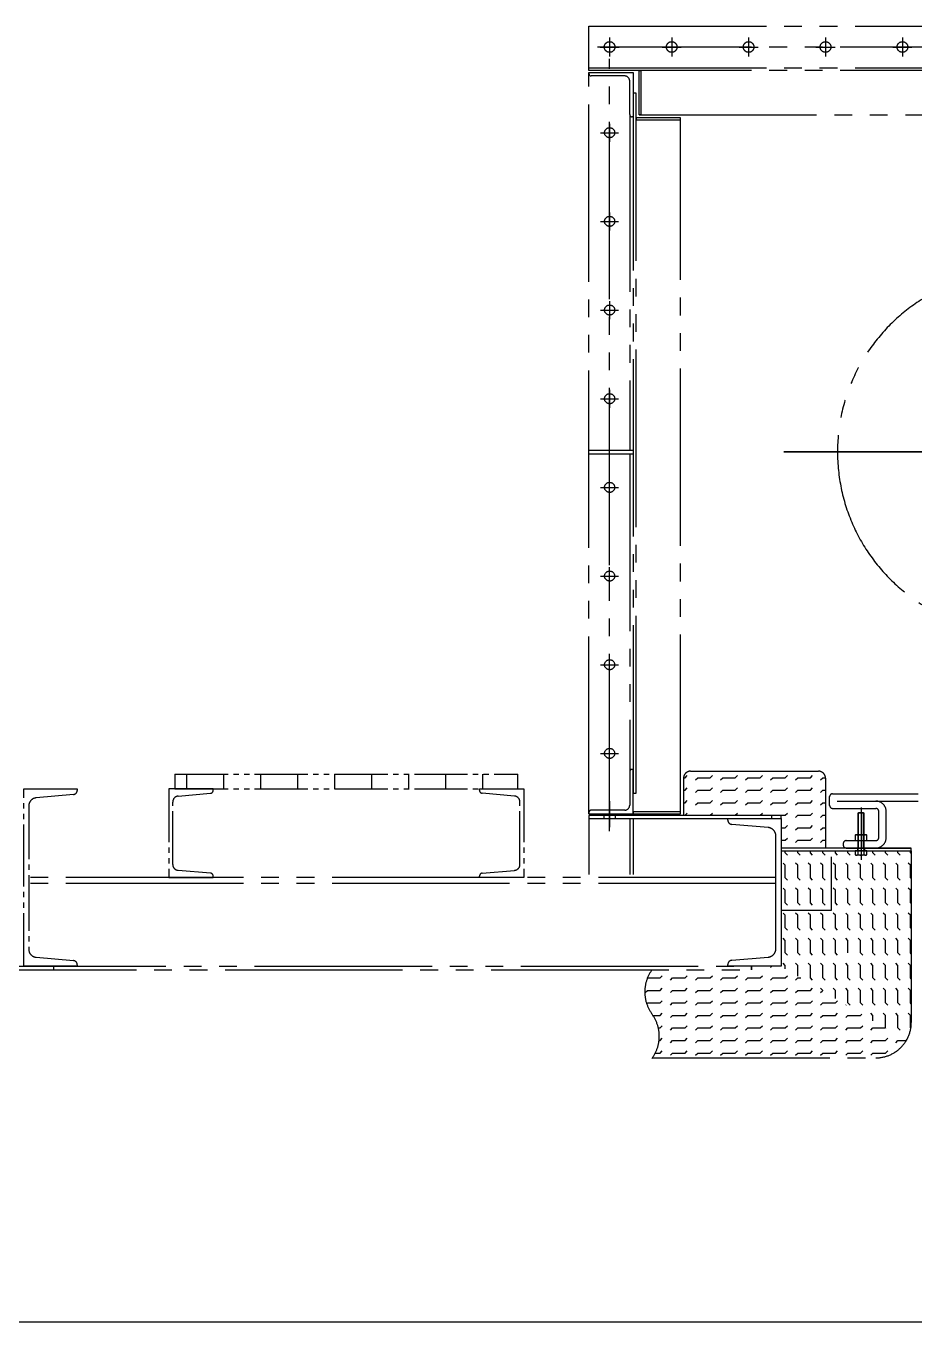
# Model space of a CAD drawing. Header units: millimetres. Extents: x 0 to 232280, y -26939 to 23794.
# Drawn here: x 173925 to 175427, y 14516 to 16741 of the extents above; entities that cross this region are included whole.
import ezdxf

# ---------------------------------------------------------------- set-up
doc = ezdxf.new("R2010")
doc.units = ezdxf.units.MM
doc.header["$LTSCALE"] = 30
doc.linetypes.add('JNK-CENTER', pattern=[34, 30, -1.5, 1, -1.5])
doc.linetypes.add('JNK-PHANTOM', pattern=[15, 10, -1, 1, -1, 1, -1])
for name, color, linetype in [('CEN-R', 1, 'JNK-CENTER'), ('Dim-W', 7, 'Continuous'), ('PHA-M', 6, 'JNK-PHANTOM')]:
    doc.layers.add(name, color=color, linetype=linetype)

# ---------------------------------------------------------------- blocks, each defined once
blk = doc.blocks.new('A$C5CA52331')
at = {"layer": 'PHA-M', "ltscale": 0.3}
h = blk.add_hatch(dxfattribs=at)
h.set_pattern_fill('ANSI31', color=256, scale=500, angle=45)
h.set_pattern_definition([(90, (-178053.164, -23295.21), (-62.5, 1e-14), [])])
h.paths.add_polyline_path([(5491, 25), (6071, 25), (6071, 0), (5491, 0)])
at = {"layer": 'CEN-R'}
for p, q in [((6520.7, 570), (7311.3, 570)), ((7311.3, 570), (6520.7, 570))]:
    blk.add_line(p, q, dxfattribs=at)
at = {"layer": 'Dim-W', "ltscale": 0.5}
blk.add_lwpolyline([(-370.3, -901.6), (1907.7, -901.6), (1932.9, -865.5), (1914.1, -935.1), (1944.6, -901.6), (6877.6, -901.6), (6902.8, -865.5), (6884, -935.1), (6914.5, -901.6), (9978.5, -901.6)], dxfattribs=at)
at = {"layer": 'PHA-M'}
for p, q in [((6191, 1290), (6876, 1290)), ((6191, 1220), (6191, 1290)), ((6226, 1271.1), (6226, 1238.9)), ((6331, 1271.1), (6331, 1238.9)), ((6461, 1271.1), (6461, 1238.9)), ((6591, 1271.1), (6591, 1238.9)), ((6721, 1271.1), (6721, 1238.9)), ((6916, 1255), (6205.7, 1255)), ((6209.9, 1255), (6242.1, 1255)), ((6314.9, 1255), (6347.1, 1255)), ((6444.9, 1255), (6477.1, 1255)), ((6574.9, 1255), (6607.1, 1255)), ((6704.9, 1255), (6737.1, 1255)), ((6226, -71.7), (6226, 1235)), ((6191, 1215), (6191, 1220)), ((6191, 1220), (6916, 1220)), ((6916, 1215), (6191, 1215)), ((6191, 1210), (6191, 1212)), ((6191, 1212), (6266, 1212)), ((6191, -42), (6191, 1212)), ((6251.5, 1206), (6195, 1206)), ((6266, 1212), (6266, 1137)), ((6276, 1140), (6276, 1215)), ((6276, 1215), (6279, 1215)), ((6279, 1215), (6279, 1140)), ((6260, 1141), (6260, 1197.5)), ((6271, 1177), (6266, 1177)), ((6266, 1177), (6266, -7)), ((6271, -7), (6271, 1177)), ((6260, 1141), (6260, 573)), ((6266, 1137), (6264, 1137)), ((6346, 1135), (6271, 1135)), ((6271, 1135), (6271, 1132)), ((6279, 1140), (6276, 1140)), ((6276, 1140), (6916, 1140)), ((6346, -39), (6346, 1135)), ((6346, 1132), (6346, 1135)), ((6226, 1125.2), (6226, 1094.8)), ((6271, 1132), (6346, 1132)), ((6210.8, 1110), (6241.2, 1110)), ((6210.8, 960), (6241.2, 960)), ((6226, 975.2), (6226, 944.8)), ((6226, 825.2), (6226, 794.8)), ((6210.8, 810), (6241.2, 810)), ((6226, 675.2), (6226, 644.8)), ((6210.8, 660), (6241.2, 660)), ((6191, 573), (6266, 573)), ((6191, 567), (6266, 567)), ((6260, 567), (6260, 29)), ((6226, 494.8), (6226, 525.2)), ((6210.8, 510), (6241.2, 510)), ((6210.8, 360), (6241.2, 360)), ((6226, 344.8), (6226, 375.2)), ((6226, 194.8), (6226, 225.2)), ((6210.8, 210), (6241.2, 210)), ((6226, 44.8), (6226, 75.2)), ((6210.8, 60), (6241.2, 60)), ((6260, 29), (6260, -27.5)), ((6266, 33), (6264, 33)), ((6266, -42), (6266, 33)), ((6353.7, 18.9), (6357.4, 22.6)), ((6363, 30), (6579, 30)), ((6396, 18.9), (6399.8, 22.6)), ((6438.4, 18.9), (6442.1, 22.6)), ((6480.7, 18.9), (6484.4, 22.6)), ((6523, 18.9), (6526.8, 22.6)), ((6565.4, 18.9), (6569.1, 22.6)), ((6351, 18.9), (6353.7, 18.9)), ((6351, 18), (6351, -45)), ((6353.7, -2.3), (6357.4, 1.5)), ((6371.1, 15.1), (6374.9, 18.9)), ((6374.9, 18.9), (6396, 18.9)), ((6396, -2.3), (6399.8, 1.5)), ((6413.4, 15.1), (6417.2, 18.9)), ((6417.2, 18.9), (6438.4, 18.9)), ((6438.4, -2.3), (6442.1, 1.5)), ((6455.8, 15.1), (6459.5, 18.9)), ((6459.5, 18.9), (6480.7, 18.9)), ((6480.7, -2.3), (6484.4, 1.5)), ((6498.1, 15.1), (6501.9, 18.9)), ((6501.9, 18.9), (6523, 18.9)), ((6523, -2.3), (6526.8, 1.5)), ((6540.4, 15.1), (6544.2, 18.9)), ((6544.2, 18.9), (6565.4, 18.9)), ((6565.4, -2.3), (6569.1, 1.5)), ((6582.8, 15.1), (6586.5, 18.9)), ((6586.5, 18.9), (6591, 18.9)), ((6591, 18), (6591, -100)), ((6226, -21), (6226, -65)), ((6266, -7), (6271, -7)), ((6351, -2.3), (6353.7, -2.3)), ((6353.7, -23.4), (6357.4, -19.7)), ((6371.1, -6), (6374.9, -2.3)), ((6374.9, -2.3), (6396, -2.3)), ((6396, -23.4), (6399.8, -19.7)), ((6413.4, -6), (6417.2, -2.3)), ((6417.2, -2.3), (6438.4, -2.3)), ((6438.4, -23.4), (6442.1, -19.7)), ((6455.8, -6), (6459.5, -2.3)), ((6459.5, -2.3), (6480.7, -2.3)), ((6480.7, -23.4), (6484.4, -19.7)), ((6498.1, -6), (6501.9, -2.3)), ((6501.9, -2.3), (6523, -2.3)), ((6523, -23.4), (6526.8, -19.7)), ((6540.4, -6), (6544.2, -2.3)), ((6544.2, -2.3), (6565.4, -2.3)), ((6565.4, -23.4), (6569.1, -19.7)), ((6582.8, -6), (6586.5, -2.3)), ((6586.5, -2.3), (6591, -2.3)), ((6598, -28.1), (6598, -13.1)), ((6603, -8.1), (6747.5, -8.1)), ((6610.5, -20.6), (6747.6, -20.6)), ((6191, -40), (6191, -42)), ((6191, -42), (6266, -42)), ((6251.5, -36), (6195, -36)), ((6346, -39), (6266, -39)), ((6266, -39), (6266, -42)), ((6266, -42), (6346, -42)), ((6346, -42), (6346, -39)), ((6351, -23.4), (6353.7, -23.4)), ((6353.7, -44.6), (6357.4, -40.9)), ((6371.1, -27.2), (6374.9, -23.4)), ((6374.9, -23.4), (6396, -23.4)), ((6396, -44.6), (6399.8, -40.9)), ((6413.4, -27.2), (6417.2, -23.4)), ((6417.2, -23.4), (6438.4, -23.4)), ((6438.4, -44.6), (6442.1, -40.9)), ((6455.8, -27.2), (6459.5, -23.4)), ((6459.5, -23.4), (6480.7, -23.4)), ((6480.7, -44.6), (6484.4, -40.9)), ((6498.1, -27.2), (6501.9, -23.4)), ((6501.9, -23.4), (6523, -23.4)), ((6523, -44.6), (6526.8, -40.9)), ((6540.4, -27.2), (6544.2, -23.4)), ((6544.2, -23.4), (6565.4, -23.4)), ((6565.4, -44.6), (6569.1, -40.9)), ((6582.8, -27.2), (6586.5, -23.4)), ((6586.5, -23.4), (6591, -23.4)), ((6603, -33.1), (6676, -33.1)), ((6646, -41), (6647, -40)), ((6646, -111.1), (6646, -41)), ((6656, -41), (6646, -41)), ((6647, -100), (6647, -40)), ((6647, -40), (6655, -40)), ((6651, -31.3), (6651, -118.7)), ((6655, -100), (6655, -40)), ((6655, -40), (6656, -41)), ((6656, -41), (6656, -111.1)), ((6681, -82.5), (6681, -38.1)), ((6693.5, -82.5), (6693.5, -38.1)), ((6516, -45), (6191, -45)), ((6191, -45), (6191, -50)), ((6191, -45), (6191, -145)), ((6191, -50), (6516, -50)), ((6260, -50), (6260, -145)), ((6266, -50), (6266, -145)), ((6351, -44.6), (6353.7, -44.6)), ((6374.5, -45), (6374.9, -44.6)), ((6374.9, -44.6), (6396, -44.6)), ((6416.8, -45), (6417.2, -44.6)), ((6417.2, -44.6), (6438.4, -44.6)), ((6426, -53), (6426, -50)), ((6426, -50), (6516, -50)), ((6494.2, -65.4), (6432.4, -60)), ((6459.1, -45), (6459.5, -44.6)), ((6459.5, -44.6), (6480.7, -44.6)), ((6501.5, -45), (6501.9, -44.6)), ((6501.9, -44.6), (6523, -44.6)), ((6516, -50), (6516, -45)), ((6516, -50), (6516, -300)), ((6516, -65.8), (6523, -65.8)), ((6523, -65.8), (6526.8, -62)), ((6540.4, -48.4), (6544.2, -44.6)), ((6540.4, -69.5), (6544.2, -65.8)), ((6544.2, -44.6), (6565.4, -44.6)), ((6544.2, -65.8), (6565.4, -65.8)), ((6565.4, -65.8), (6569.1, -62)), ((6582.8, -48.4), (6586.5, -44.6)), ((6582.8, -69.5), (6586.5, -65.8)), ((6586.5, -44.6), (6591, -44.6)), ((6586.5, -65.8), (6591, -65.8)), ((6507, -270.6), (6507, -79.4)), ((6516, -86.9), (6523, -86.9)), ((6523, -86.9), (6526.8, -83.2)), ((6540.4, -90.7), (6544.2, -86.9)), ((6544.2, -86.9), (6565.4, -86.9)), ((6565.4, -86.9), (6569.1, -83.2)), ((6582.8, -90.7), (6586.5, -86.9)), ((6586.5, -86.9), (6591, -86.9)), ((6626, -87.5), (6676, -87.5)), ((6641, -78.4), (6641, -86.6)), ((6643.6, -77.5), (6658.4, -77.5)), ((6643.6, -87.5), (6658.4, -87.5)), ((6646, -78.4), (6646, -86.6)), ((6656, -78.4), (6656, -86.6)), ((6661, -86.6), (6661, -78.4)), ((6656, -100), (6516, -100)), ((6516, -105), (6736, -105)), ((6523, -108.1), (6523, -105)), ((6526.8, -111.9), (6523, -108.1)), ((6544.2, -108.1), (6544.2, -105)), ((6547.9, -111.9), (6544.2, -108.1)), ((6565.4, -108.1), (6565.4, -105)), ((6569.1, -111.9), (6565.4, -108.1)), ((6586.5, -108.1), (6586.5, -105)), ((6590.3, -111.9), (6586.5, -108.1)), ((6607.7, -108.1), (6607.7, -105)), ((6611.4, -111.9), (6607.7, -108.1)), ((6621, -92.5), (6621, -95)), ((6626, -100), (6736, -100)), ((6628.9, -108.1), (6628.9, -105)), ((6632.6, -111.9), (6628.9, -108.1)), ((6661, -105), (6641, -105)), ((6641, -105), (6641, -111.1)), ((6646, -101.7), (6647, -100)), ((6656, -101.7), (6655, -100)), ((6661, -111.1), (6661, -105)), ((6671.2, -108.1), (6671.2, -105)), ((6674.9, -111.9), (6671.2, -108.1)), ((6692.4, -108.1), (6692.4, -105)), ((6696.1, -111.9), (6692.4, -108.1)), ((6713.5, -108.1), (6713.5, -105)), ((6717.3, -111.9), (6713.5, -108.1)), ((6734.7, -108.1), (6734.7, -105)), ((6736, -109.4), (6734.7, -108.1)), ((6736, -105), (6736, -100)), ((6736, -105), (6736, -395)), ((6523, -129.3), (6519.3, -125.5)), ((6523, -150.4), (6523, -129.3)), ((6544.2, -129.3), (6540.4, -125.5)), ((6544.2, -150.4), (6544.2, -129.3)), ((6565.4, -129.3), (6561.6, -125.5)), ((6565.4, -150.4), (6565.4, -129.3)), ((6586.5, -129.3), (6582.8, -125.5)), ((6586.5, -150.4), (6586.5, -129.3)), ((6607.7, -129.3), (6603.9, -125.5)), ((6607.7, -150.4), (6607.7, -129.3)), ((6628.9, -129.3), (6625.1, -125.5)), ((6628.9, -150.4), (6628.9, -129.3)), ((6658.4, -112), (6643.6, -112)), ((6650, -129.3), (6646.3, -125.5)), ((6650, -150.4), (6650, -129.3)), ((6671.2, -129.3), (6667.4, -125.5)), ((6671.2, -150.4), (6671.2, -129.3)), ((6692.4, -129.3), (6688.6, -125.5)), ((6692.4, -150.4), (6692.4, -129.3)), ((6713.5, -129.3), (6709.8, -125.5)), ((6713.5, -150.4), (6713.5, -129.3)), ((6734.7, -129.3), (6730.9, -125.5)), ((6734.7, -150.4), (6734.7, -129.3)), ((6507, -150), (5244, -150)), ((6526.8, -154.2), (6523, -150.4)), ((6547.9, -154.2), (6544.2, -150.4)), ((6569.1, -154.2), (6565.4, -150.4)), ((6590.3, -154.2), (6586.5, -150.4)), ((6611.4, -154.2), (6607.7, -150.4)), ((6632.6, -154.2), (6628.9, -150.4)), ((6653.8, -154.2), (6650, -150.4)), ((6674.9, -154.2), (6671.2, -150.4)), ((6696.1, -154.2), (6692.4, -150.4)), ((6717.3, -154.2), (6713.5, -150.4)), ((6736, -151.8), (6734.7, -150.4)), ((6507, -160), (5244, -160)), ((6523, -171.6), (6519.3, -167.9)), ((6523, -192.8), (6523, -171.6)), ((6544.2, -171.6), (6540.4, -167.9)), ((6544.2, -192.8), (6544.2, -171.6)), ((6565.4, -171.6), (6561.6, -167.9)), ((6565.4, -192.8), (6565.4, -171.6)), ((6586.5, -171.6), (6582.8, -167.9)), ((6586.5, -192.8), (6586.5, -171.6)), ((6607.7, -171.6), (6603.9, -167.9)), ((6607.7, -192.8), (6607.7, -171.6)), ((6628.9, -171.6), (6625.1, -167.9)), ((6628.9, -192.8), (6628.9, -171.6)), ((6650, -171.6), (6646.3, -167.9)), ((6650, -192.8), (6650, -171.6)), ((6671.2, -171.6), (6667.4, -167.9)), ((6671.2, -192.8), (6671.2, -171.6)), ((6692.4, -171.6), (6688.6, -167.9)), ((6692.4, -192.8), (6692.4, -171.6)), ((6713.5, -171.6), (6709.8, -167.9)), ((6713.5, -192.8), (6713.5, -171.6)), ((6734.7, -171.6), (6730.9, -167.9)), ((6734.7, -192.8), (6734.7, -171.6)), ((6526.8, -196.5), (6523, -192.8)), ((6547.9, -196.5), (6544.2, -192.8)), ((6569.1, -196.5), (6565.4, -192.8)), ((6590.3, -196.5), (6586.5, -192.8)), ((6611.4, -196.5), (6607.7, -192.8)), ((6632.6, -196.5), (6628.9, -192.8)), ((6653.8, -196.5), (6650, -192.8)), ((6674.9, -196.5), (6671.2, -192.8)), ((6696.1, -196.5), (6692.4, -192.8)), ((6717.3, -196.5), (6713.5, -192.8)), ((6736, -194.1), (6734.7, -192.8)), ((6523, -213.9), (6519.3, -210.2)), ((6523, -235.1), (6523, -213.9)), ((6544.2, -213.9), (6540.4, -210.2)), ((6544.2, -235.1), (6544.2, -213.9)), ((6565.4, -213.9), (6561.6, -210.2)), ((6565.4, -235.1), (6565.4, -213.9)), ((6586.5, -213.9), (6582.8, -210.2)), ((6586.5, -235.1), (6586.5, -213.9)), ((6607.7, -213.9), (6603.9, -210.2)), ((6607.7, -235.1), (6607.7, -213.9)), ((6628.9, -213.9), (6625.1, -210.2)), ((6628.9, -235.1), (6628.9, -213.9)), ((6650, -213.9), (6646.3, -210.2)), ((6650, -235.1), (6650, -213.9)), ((6671.2, -213.9), (6667.4, -210.2)), ((6671.2, -235.1), (6671.2, -213.9)), ((6692.4, -213.9), (6688.6, -210.2)), ((6692.4, -235.1), (6692.4, -213.9)), ((6713.5, -213.9), (6709.8, -210.2)), ((6713.5, -235.1), (6713.5, -213.9)), ((6734.7, -213.9), (6730.9, -210.2)), ((6734.7, -235.1), (6734.7, -213.9)), ((6526.8, -238.9), (6523, -235.1)), ((6547.9, -238.9), (6544.2, -235.1)), ((6569.1, -238.9), (6565.4, -235.1)), ((6590.3, -238.9), (6586.5, -235.1)), ((6611.4, -238.9), (6607.7, -235.1)), ((6632.6, -238.9), (6628.9, -235.1)), ((6653.8, -238.9), (6650, -235.1)), ((6674.9, -238.9), (6671.2, -235.1)), ((6696.1, -238.9), (6692.4, -235.1)), ((6717.3, -238.9), (6713.5, -235.1)), ((6736, -236.4), (6734.7, -235.1)), ((6523, -256.3), (6519.3, -252.5)), ((6523, -277.4), (6523, -256.3)), ((6544.2, -256.3), (6540.4, -252.5)), ((6544.2, -277.4), (6544.2, -256.3)), ((6565.4, -256.3), (6561.6, -252.5)), ((6565.4, -277.4), (6565.4, -256.3)), ((6586.5, -256.3), (6582.8, -252.5)), ((6586.5, -277.4), (6586.5, -256.3)), ((6607.7, -256.3), (6603.9, -252.5)), ((6607.7, -277.4), (6607.7, -256.3)), ((6628.9, -256.3), (6625.1, -252.5)), ((6628.9, -277.4), (6628.9, -256.3)), ((6650, -256.3), (6646.3, -252.5)), ((6650, -277.4), (6650, -256.3)), ((6671.2, -256.3), (6667.4, -252.5)), ((6671.2, -277.4), (6671.2, -256.3)), ((6692.4, -256.3), (6688.6, -252.5)), ((6692.4, -277.4), (6692.4, -256.3)), ((6713.5, -256.3), (6709.8, -252.5)), ((6713.5, -277.4), (6713.5, -256.3)), ((6734.7, -256.3), (6730.9, -252.5)), ((6734.7, -277.4), (6734.7, -256.3)), ((6432.4, -290), (6494.2, -284.6)), ((6526.8, -281.2), (6523, -277.4)), ((6547.9, -281.2), (6544.2, -277.4)), ((6569.1, -281.2), (6565.4, -277.4)), ((6590.3, -281.2), (6586.5, -277.4)), ((6611.4, -281.2), (6607.7, -277.4)), ((6653.8, -281.2), (6650, -277.4)), ((6674.9, -281.2), (6671.2, -277.4)), ((6696.1, -281.2), (6692.4, -277.4)), ((6717.3, -281.2), (6713.5, -277.4)), ((6736, -278.8), (6734.7, -277.4)), ((2876, -306), (6466, -306)), ((2926, -300), (6466, -300)), ((6426, -300), (6426, -297)), ((6516, -300), (6426, -300)), ((6466, -306), (6466, -300)), ((6498.1, -302.4), (6500.5, -300)), ((6523, -298.6), (6519.3, -294.9)), ((6523, -304.2), (6523, -298.6)), ((6544.2, -298.6), (6540.4, -294.9)), ((6544.2, -316.7), (6544.2, -298.6)), ((6565.4, -298.6), (6561.6, -294.9)), ((6565.4, -319.8), (6565.4, -298.6)), ((6586.5, -298.6), (6582.8, -294.9)), ((6586.5, -319.8), (6586.5, -298.6)), ((6607.7, -298.6), (6603.9, -294.9)), ((6607.7, -319.8), (6607.7, -298.6)), ((6628.9, -298.6), (6625.1, -294.9)), ((6628.9, -319.8), (6628.9, -298.6)), ((6650, -298.6), (6646.3, -294.9)), ((6650, -319.8), (6650, -298.6)), ((6671.2, -298.6), (6667.4, -294.9)), ((6671.2, -319.8), (6671.2, -298.6)), ((6692.4, -298.6), (6688.6, -294.9)), ((6692.4, -319.8), (6692.4, -298.6)), ((6713.5, -298.6), (6709.8, -294.9)), ((6713.5, -319.8), (6713.5, -298.6)), ((6734.7, -298.6), (6730.9, -294.9)), ((6734.7, -319.8), (6734.7, -298.6)), ((6290, -320), (6290.2, -319.8)), ((6290.2, -319.8), (6311.4, -319.8)), ((6311.4, -319.8), (6315.1, -316)), ((6328.8, -323.5), (6332.5, -319.8)), ((6332.5, -319.8), (6353.7, -319.8)), ((6353.7, -319.8), (6357.4, -316)), ((6371.1, -323.5), (6374.9, -319.8)), ((6374.9, -319.8), (6396, -319.8)), ((6396, -319.8), (6399.8, -316)), ((6413.4, -323.5), (6417.2, -319.8)), ((6417.2, -319.8), (6438.4, -319.8)), ((6438.4, -319.8), (6442.1, -316)), ((6455.8, -323.5), (6459.5, -319.8)), ((6459.5, -319.8), (6480.7, -319.8)), ((6480.7, -319.8), (6484.4, -316)), ((6498.1, -323.5), (6501.9, -319.8)), ((6501.9, -319.8), (6523, -319.8)), ((6523, -319.8), (6526.8, -316)), ((6540.4, -323.5), (6544.2, -319.8)), ((6544.2, -319.8), (6549.3, -319.8)), ((6569.1, -323.5), (6565.4, -319.8)), ((6590.3, -323.5), (6586.5, -319.8)), ((6611.4, -323.5), (6607.7, -319.8)), ((6632.6, -323.5), (6628.9, -319.8)), ((6653.8, -323.5), (6650, -319.8)), ((6674.9, -323.5), (6671.2, -319.8)), ((6696.1, -323.5), (6692.4, -319.8)), ((6717.3, -323.5), (6713.5, -319.8)), ((6736, -321.1), (6734.7, -319.8)), ((6286.4, -344.7), (6290.2, -340.9)), ((6290.2, -340.9), (6311.4, -340.9)), ((6311.4, -340.9), (6315.1, -337.2)), ((6328.8, -344.7), (6332.5, -340.9)), ((6332.5, -340.9), (6353.7, -340.9)), ((6353.7, -340.9), (6357.4, -337.2)), ((6371.1, -344.7), (6374.9, -340.9)), ((6374.9, -340.9), (6396, -340.9)), ((6396, -340.9), (6399.8, -337.2)), ((6413.4, -344.7), (6417.2, -340.9)), ((6417.2, -340.9), (6438.4, -340.9)), ((6438.4, -340.9), (6442.1, -337.2)), ((6455.8, -344.7), (6459.5, -340.9)), ((6459.5, -340.9), (6480.7, -340.9)), ((6480.7, -340.9), (6484.4, -337.2)), ((6498.1, -344.7), (6501.9, -340.9)), ((6501.9, -340.9), (6523, -340.9)), ((6523, -340.9), (6526.8, -337.2)), ((6540.4, -344.7), (6544.2, -340.9)), ((6544.2, -340.9), (6565.4, -340.9)), ((6565.4, -340.9), (6569.1, -337.2)), ((6586.5, -340.9), (6582.8, -337.2)), ((6582.8, -344.7), (6585.9, -341.5)), ((6586.5, -341.9), (6586.5, -340.9)), ((6607.7, -340.9), (6603.9, -337.2)), ((6607.7, -354.4), (6607.7, -340.9)), ((6628.9, -340.9), (6625.1, -337.2)), ((6628.9, -362.1), (6628.9, -340.9)), ((6650, -340.9), (6646.3, -337.2)), ((6650, -362.1), (6650, -340.9)), ((6671.2, -340.9), (6667.4, -337.2)), ((6671.2, -362.1), (6671.2, -340.9)), ((6692.4, -340.9), (6688.6, -337.2)), ((6692.4, -362.1), (6692.4, -340.9)), ((6713.5, -340.9), (6709.8, -337.2)), ((6713.5, -362.1), (6713.5, -340.9)), ((6734.7, -340.9), (6730.9, -337.2)), ((6734.7, -362.1), (6734.7, -340.9)), ((6288.7, -363.6), (6290.2, -362.1)), ((6290.2, -362.1), (6311.4, -362.1)), ((6311.4, -362.1), (6315.1, -358.4)), ((6328.8, -365.9), (6332.5, -362.1)), ((6332.5, -362.1), (6353.7, -362.1)), ((6353.7, -362.1), (6357.4, -358.4)), ((6371.1, -365.9), (6374.9, -362.1)), ((6374.9, -362.1), (6396, -362.1)), ((6396, -362.1), (6399.8, -358.4)), ((6413.4, -365.9), (6417.2, -362.1)), ((6417.2, -362.1), (6438.4, -362.1)), ((6438.4, -362.1), (6442.1, -358.4)), ((6455.8, -365.9), (6459.5, -362.1)), ((6459.5, -362.1), (6480.7, -362.1)), ((6480.7, -362.1), (6484.4, -358.4)), ((6498.1, -365.9), (6501.9, -362.1)), ((6501.9, -362.1), (6523, -362.1)), ((6523, -362.1), (6526.8, -358.4)), ((6540.4, -365.9), (6544.2, -362.1)), ((6544.2, -362.1), (6565.4, -362.1)), ((6565.4, -362.1), (6569.1, -358.4)), ((6582.8, -365.9), (6586.5, -362.1)), ((6586.5, -362.1), (6607.7, -362.1)), ((6607.7, -362.1), (6611.4, -358.4)), ((6625.1, -365.9), (6625.8, -365.2)), ((6632.6, -365.9), (6628.9, -362.1)), ((6653.8, -365.9), (6650, -362.1)), ((6674.9, -365.9), (6671.2, -362.1)), ((6696.1, -365.9), (6692.4, -362.1)), ((6717.3, -365.9), (6713.5, -362.1)), ((6736, -363.4), (6734.7, -362.1)), ((6299.3, -383.3), (6311.4, -383.3)), ((6311.4, -383.3), (6315.1, -379.5)), ((6328.8, -387), (6332.5, -383.3)), ((6332.5, -383.3), (6353.7, -383.3)), ((6353.7, -383.3), (6357.4, -379.5)), ((6371.1, -387), (6374.9, -383.3)), ((6374.9, -383.3), (6396, -383.3)), ((6396, -383.3), (6399.8, -379.5)), ((6413.4, -387), (6417.2, -383.3)), ((6417.2, -383.3), (6438.4, -383.3)), ((6438.4, -383.3), (6442.1, -379.5)), ((6455.8, -387), (6459.5, -383.3)), ((6459.5, -383.3), (6480.7, -383.3)), ((6480.7, -383.3), (6484.4, -379.5)), ((6498.1, -387), (6501.9, -383.3)), ((6501.9, -383.3), (6523, -383.3)), ((6523, -383.3), (6526.8, -379.5)), ((6540.4, -387), (6544.2, -383.3)), ((6544.2, -383.3), (6565.4, -383.3)), ((6565.4, -383.3), (6569.1, -379.5)), ((6582.8, -387), (6586.5, -383.3)), ((6586.5, -383.3), (6607.7, -383.3)), ((6607.7, -383.3), (6611.4, -379.5)), ((6625.1, -387), (6628.9, -383.3)), ((6628.9, -383.3), (6650, -383.3)), ((6650, -383.3), (6652.3, -381)), ((6671.2, -383.3), (6667.4, -379.5)), ((6671.2, -392.1), (6671.2, -383.3)), ((6692.4, -383.3), (6688.6, -379.5)), ((6692.4, -404.4), (6692.4, -383.3)), ((6713.5, -383.3), (6709.8, -379.5)), ((6713.5, -404.4), (6713.5, -383.3)), ((6734.7, -383.3), (6730.9, -379.5)), ((6734.7, -404.4), (6734.7, -383.3)), ((6308.4, -404.4), (6311.4, -404.4)), ((6311.4, -404.4), (6315.1, -400.7)), ((6311.4, -425.6), (6315.1, -421.9)), ((6328.8, -408.2), (6332.5, -404.4)), ((6332.5, -404.4), (6353.7, -404.4)), ((6353.7, -404.4), (6357.4, -400.7)), ((6353.7, -425.6), (6357.4, -421.9)), ((6371.1, -408.2), (6374.9, -404.4)), ((6374.9, -404.4), (6396, -404.4)), ((6396, -404.4), (6399.8, -400.7)), ((6396, -425.6), (6399.8, -421.9)), ((6413.4, -408.2), (6417.2, -404.4)), ((6417.2, -404.4), (6438.4, -404.4)), ((6438.4, -404.4), (6442.1, -400.7)), ((6438.4, -425.6), (6442.1, -421.9)), ((6455.8, -408.2), (6459.5, -404.4)), ((6459.5, -404.4), (6480.7, -404.4)), ((6480.7, -404.4), (6484.4, -400.7)), ((6480.7, -425.6), (6484.4, -421.9)), ((6498.1, -408.2), (6501.9, -404.4)), ((6501.9, -404.4), (6523, -404.4)), ((6523, -404.4), (6526.8, -400.7)), ((6523, -425.6), (6526.8, -421.9)), ((6540.4, -408.2), (6544.2, -404.4)), ((6544.2, -404.4), (6565.4, -404.4)), ((6565.4, -404.4), (6569.1, -400.7)), ((6565.4, -425.6), (6569.1, -421.9)), ((6582.8, -408.2), (6586.5, -404.4)), ((6586.5, -404.4), (6607.7, -404.4)), ((6607.7, -404.4), (6611.4, -400.7)), ((6607.7, -425.6), (6611.4, -421.9)), ((6625.1, -408.2), (6628.9, -404.4)), ((6628.9, -404.4), (6650, -404.4)), ((6650, -404.4), (6653.8, -400.7)), ((6650, -425.6), (6653.8, -421.9)), ((6667.4, -408.2), (6671.2, -404.4)), ((6671.2, -404.4), (6691.9, -404.4)), ((6693, -405.1), (6692.4, -404.4)), ((6692.4, -425.6), (6696.1, -421.9)), ((6717.3, -408.2), (6713.5, -404.4)), ((6735.2, -404.9), (6734.7, -404.4)), ((6309.6, -425.6), (6311.4, -425.6)), ((6311.4, -446.8), (6315.1, -443)), ((6328.8, -429.4), (6332.5, -425.6)), ((6332.5, -425.6), (6353.7, -425.6)), ((6353.7, -446.8), (6357.4, -443)), ((6371.1, -429.4), (6374.9, -425.6)), ((6374.9, -425.6), (6396, -425.6)), ((6396, -446.8), (6399.8, -443)), ((6413.4, -429.4), (6417.2, -425.6)), ((6417.2, -425.6), (6438.4, -425.6)), ((6438.4, -446.8), (6442.1, -443)), ((6455.8, -429.4), (6459.5, -425.6)), ((6459.5, -425.6), (6480.7, -425.6)), ((6480.7, -446.8), (6484.4, -443)), ((6498.1, -429.4), (6501.9, -425.6)), ((6501.9, -425.6), (6523, -425.6)), ((6523, -446.8), (6526.8, -443)), ((6540.4, -429.4), (6544.2, -425.6)), ((6544.2, -425.6), (6565.4, -425.6)), ((6565.4, -446.8), (6569.1, -443)), ((6582.8, -429.4), (6586.5, -425.6)), ((6586.5, -425.6), (6607.7, -425.6)), ((6607.7, -446.8), (6611.4, -443)), ((6625.1, -429.4), (6628.9, -425.6)), ((6628.9, -425.6), (6650, -425.6)), ((6650, -446.8), (6653.8, -443)), ((6667.4, -429.4), (6671.2, -425.6)), ((6671.2, -425.6), (6692.4, -425.6)), ((6692.4, -446.8), (6696.1, -443)), ((6709.8, -429.4), (6713.5, -425.6)), ((6713.5, -425.6), (6727.6, -425.6)), ((6298.4, -455), (6676, -455)), ((6303.3, -446.8), (6311.4, -446.8)), ((6328.8, -450.5), (6332.5, -446.8)), ((6332.5, -446.8), (6353.7, -446.8)), ((6371.1, -450.5), (6374.9, -446.8)), ((6374.9, -446.8), (6396, -446.8)), ((6413.4, -450.5), (6417.2, -446.8)), ((6417.2, -446.8), (6438.4, -446.8)), ((6455.8, -450.5), (6459.5, -446.8)), ((6459.5, -446.8), (6480.7, -446.8)), ((6498.1, -450.5), (6501.9, -446.8)), ((6501.9, -446.8), (6523, -446.8)), ((6540.4, -450.5), (6544.2, -446.8)), ((6544.2, -446.8), (6565.4, -446.8)), ((6582.8, -450.5), (6586.5, -446.8)), ((6586.5, -446.8), (6607.7, -446.8)), ((6625.1, -450.5), (6628.9, -446.8)), ((6628.9, -446.8), (6650, -446.8)), ((6667.4, -450.5), (6671.2, -446.8)), ((6671.2, -446.8), (6692.4, -446.8))]:
    blk.add_line(p, q, dxfattribs=at)
at = {"layer": 'PHA-M', "ltscale": 0.3}
for p, q in [((5491, 25), (6071, 25)), ((5491, 25), (5491, 0)), ((6071, 0), (6071, 25)), ((5491, 0), (6071, 0)), ((6226, -29.5), (6226, -65)), ((6226, -29.5), (6226, -65)), ((6226, -33.6), (6226, -63.9)), ((6226, -38.6), (6226, -65)), ((6226, -38.6), (6226, -65)), ((6216.5, -45), (6216.5, -50)), ((6235.5, -45), (6235.5, -50)), ((6651, -85), (6651, -120)), ((6651, -87.2), (6651, -118.7)), ((6736, -100), (6516, -100)), ((6645, -100), (6645, -105)), ((6657, -100), (6657, -105)), ((6736, -105), (6736, -100)), ((5286, -300), (5286, -306)), ((5286, -306), (5286, -306)), ((6466, -300), (6466, -306)), ((6466, -300), (6466, -306))]:
    blk.add_line(p, q, dxfattribs=at)
for points in [[(5256.8, -284.9), (5319.6, -290.4, -0.388879), (5326, -297.4), (5326, -300), (5236, -300), (5236, -150), (5236, 0), (5326, 0), (5326, -2.6, -0.388879), (5319.6, -9.6), (5256.8, -15.1, 0.388879), (5244, -29.1), (5244, -150), (5244, -270.9, 0.388879)], [(5481, 0), (5481, -150), (5556, -150), (5556, -147.6, 0.388879), (5551.4, -142.6), (5496.6, -137.8, -0.388879), (5487.5, -127.8), (5487.5, -22.2, -0.388879), (5496.6, -12.2), (5551.4, -7.4, 0.388879), (5556, -2.4), (5556, 0)], [(6081, 0), (6081, -150), (6006, -150), (6006, -147.6, -0.388879), (6010.6, -142.6), (6065.4, -137.8, 0.388879), (6074.5, -127.8), (6074.5, -22.2, 0.388879), (6065.4, -12.2), (6010.6, -7.4, -0.388879), (6006, -2.4), (6006, 0)], [(6516, -50), (6516, -300), (6426, -300), (6426, -297, -0.388879), (6432.4, -290), (6494.2, -284.6, 0.388879), (6507, -270.6), (6507, -79.4, 0.388879), (6494.2, -65.4), (6432.4, -60, -0.388879), (6426, -53), (6426, -50)]]:
    blk.add_lwpolyline(points, format="xyb", close=True, dxfattribs=at)
blk.add_lwpolyline([(6500, -45), (6191, -45), (6191, -50), (6500, -50)], close=True, dxfattribs=at)
blk.add_lwpolyline([(6500, -45), (6191, -45), (6191, -50), (6500, -50)], close=True, dxfattribs=at)
for points in [[(6516, -105), (6736, -105)], [(6516, -205), (6601, -205), (6601, -105)]]:
    blk.add_lwpolyline(points, dxfattribs=at)
at = {"layer": 'PHA-M'}
for centre, radius in [((6226, 1255), 9.03), ((6331, 1255), 9.03), ((6461, 1255), 9.03), ((6591, 1255), 9.03), ((6721, 1255), 9.03), ((6226, 1110), 8.53), ((6226, 960), 8.53), ((6226, 810), 8.53), ((6226, 660), 8.53), ((6226, 510), 8.53), ((6226, 360), 8.53), ((6226, 210), 8.53), ((6226, 60), 8.53)]:
    blk.add_circle(centre, radius, dxfattribs=at)
for centre, radius, start, end in [((6195, 1210), 4, 180, 270), ((6251.5, 1197.5), 8.5, 0, 90), ((6264, 1141), 4, 180, 270), ((6916, 570), 304.7, 90, 270), ((6264, 29), 4, 90, 180), ((6363, 18), 12, 90, 180), ((6579, 18), 12, 0, 90), ((6603, -13.1), 5, 90, 180), ((6676, -38.1), 17.5, 0, 90), ((6195, -40), 4, 90, 180), ((6251.5, -27.5), 8.5, 270, 0), ((6603, -28.1), 5, 180, 270), ((6676, -38.1), 5, 0, 90), ((6433, -53), 7, 180, 265), ((6493, -79.4), 14, 0, 85), ((6626, -92.5), 5, 90, 180), ((6643.5, -81.3), 3.82, 49.1233, 130.8767), ((6643.5, -83.7), 3.82, 229.1233, 310.8767), ((6651, -91.4), 13.9, 68.9, 111.1), ((6651, -73.6), 13.9, 248.9, 291.1), ((6658.5, -81.3), 3.82, 49.1233, 130.8767), ((6658.5, -83.7), 3.82, 229.1233, 310.8767), ((6676, -82.5), 5, 270, 0), ((6676, -82.5), 17.5, 270, 0), ((6626, -95), 5, 180, 270), ((6643.5, -108.2), 3.82, 229.1233, 310.8767), ((6651, -98.1), 13.9, 248.9, 291.1), ((6658.5, -108.2), 3.82, 229.1233, 310.8767), ((6493, -270.6), 14, 275, 0), ((6348.9, -343.5), 63.4, 143.7461, 216.2539), ((6433, -297), 7, 95, 180), ((6246.6, -418.5), 63.4, 323.7461, 36.2539), ((6676, -395), 60, 270, 0)]:
    blk.add_arc(centre, radius, start, end, dxfattribs=at)

msp = doc.modelspace()

# ---------------------------------------------------------------- block references
at = {"layer": 'Dim-W', "ltscale": 0.5}
msp.add_blockref('A$C5CA52331', (168685.27, 15451.12), dxfattribs=at)

doc.saveas('drawing.dxf')
